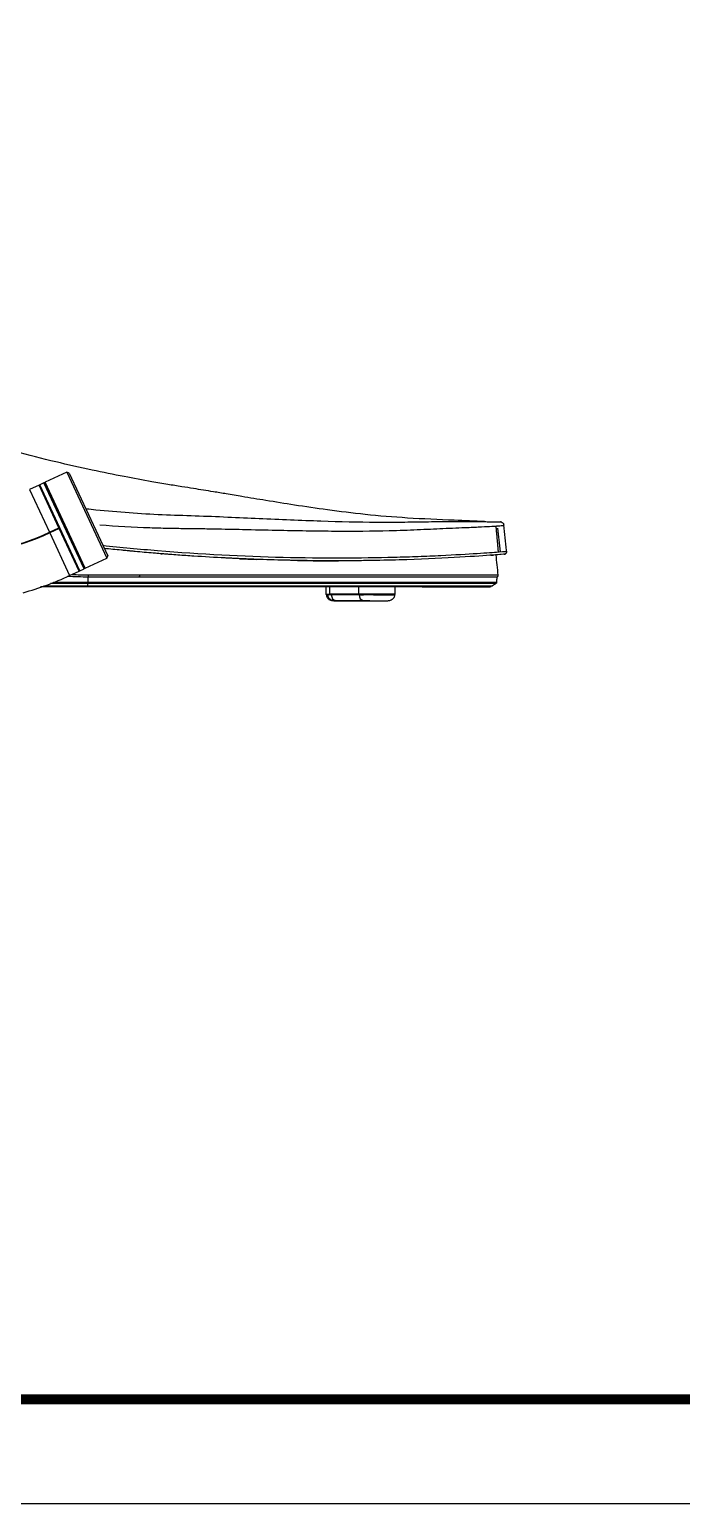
# Model space of a CAD drawing. Header units: millimetres. Extents: x 28 to 3046, y 8 to 3716.
# Drawn here: x 507 to 872, y 8 to 833 of the extents above; entities that cross this region are included whole.
import ezdxf

# ---------------------------------------------------------------- set-up
doc = ezdxf.new("R2010")
doc.units = ezdxf.units.MM
doc.layers.add('1LINE', color=7, linetype='CONTINUOUS')

msp = doc.modelspace()

# ---------------------------------------------------------------- linework, layer by layer
at = {"layer": '1LINE', "linetype": 'Continuous'}
for p, q in [((512.58, 577.92), (507.24, 575.43)), ((523.72, 554.04), (512.58, 577.92)), ((523.9, 554.13), (512.85, 577.83)), ((535.12, 530.06), (512.85, 577.83)), ((512.85, 577.83), (512.85, 577.83)), ((512.85, 577.83), (512.85, 577.83)), ((515.3, 579.19), (512.95, 578.09)), ((535.39, 529.97), (512.95, 578.09)), ((537.74, 531.07), (515.3, 579.19)), ((537.84, 531.33), (515.57, 579.09)), ((538.2, 531.5), (515.93, 579.26)), ((515.93, 579.26), (515.93, 579.26)), ((515.93, 579.26), (515.93, 579.26)), ((528.08, 585.15), (516.03, 579.53)), ((538.47, 531.4), (516.03, 579.53)), ((529.41, 584.67), (528.08, 585.15)), ((528.08, 585.15), (550.52, 537.02)), ((529.41, 584.67), (551.01, 538.35)), ((507.24, 575.43), (518.38, 551.55)), ((518.38, 551.55), (523.72, 554.04)), ((523.8, 553.86), (518.46, 551.37)), ((523.89, 553.68), (518.55, 551.19)), ((523.8, 553.86), (523.72, 554.04)), ((523.89, 553.68), (523.8, 553.86)), ((535, 529.84), (523.89, 553.68)), ((518.37, 551.55), (518.38, 551.55)), ((518.46, 551.37), (518.37, 551.55)), ((518.46, 551.37), (518.38, 551.55)), ((518.46, 551.37), (518.46, 551.37)), ((518.55, 551.19), (518.46, 551.37)), ((518.55, 551.19), (529.66, 527.35)), ((538.47, 531.4), (550.52, 537.02)), ((550.52, 537.02), (551.01, 538.35)), ((563.24, 541.09), (563.24, 541.09)), ((581.33, 539.5), (581.33, 539.51)), ((616.67, 537.18), (616.67, 537.18)), ((650.36, 535.93), (650.35, 535.93)), ((529.66, 527.35), (535, 529.84)), ((535.39, 529.97), (537.74, 531.07)), ((682.37, 535.6), (682.37, 535.6)), ((540.11, 523.65), (540.12, 526.66)), ((673, 521.1), (673, 517.04)), ((675.28, 517.04), (675.28, 521.1)), ((691.53, 517.04), (691.53, 521.1)), ((711.85, 517.04), (711.85, 521.1)), ((726.78, 521.1), (764.53, 521.1)), ((768.55, 526.71), (768.62, 526.71)), ((673, 517.04), (675.28, 517.04)), ((675.52, 516.74), (673.3, 516.74)), ((691.53, 517.04), (675.28, 517.04)), ((675.52, 516.74), (691.77, 516.74)), ((676.05, 516.74), (676.05, 516.62)), ((691.54, 516.62), (676.05, 516.62)), ((678.51, 513.43), (694, 513.43)), ((680.6, 513.18), (705.04, 513.18)), ((711.85, 517.04), (691.53, 517.04)), ((691.54, 516.74), (691.54, 516.62)), ((711.55, 516.74), (691.77, 516.74)), ((705.04, 513.18), (705.23, 513.18))]:
    msp.add_line(p, q, dxfattribs=at)
at = {"layer": '1LINE', "color": 4}
msp.add_lwpolyline([(32.17, 8.44), (2363.47, 8.44), (2363.47, 1657), (32.17, 1657)], close=True, dxfattribs=at)
at = {"layer": '1LINE', "color": 4, "const_width": 5.55}
msp.add_lwpolyline([(123.76, 66.72), (2271.88, 66.72), (2271.88, 1598.72), (123.76, 1598.72)], close=True, dxfattribs=at)
at = {"layer": '1LINE', "linetype": 'Continuous'}
for centre, radius, start, end in [((512.67, 577.74), 0.2, 25, 115), ((513.03, 577.91), 0.2, 115, 205), ((515.39, 579.01), 0.2, 25, 115), ((516.11, 579.35), 0.2, 115, 205), ((523.72, 554.04), 0.2, 295, 25), ((523.89, 553.68), 0.2, 25, 115), ((459.3, 678.25), 139.8, 270, 294.99776), ((534.92, 530.02), 0.2, 295, 25), ((535.3, 530.15), 0.2, 205, 295), ((537.66, 531.25), 0.2, 295, 25), ((538.38, 531.59), 0.2, 205, 295), ((459.3, 678.25), 166.5, 285.47094, 295), ((673.3, 517.04), 0.3, 180, 270), ((711.55, 517.04), 0.3, 270, 0)]:
    msp.add_arc(centre, radius, start, end, dxfattribs=at)
at = {"layer": '1LINE', "linetype": 'Continuous', "extrusion": (0, 0, -1)}
for centre, radius, start, end in [((-518.39, 573.51), 0.2, 245, 335), ((-459.3, 678.25), 140, 245.00224, 270), ((-459.3, 678.25), 140.2, 245, 270), ((-535.38, 537.08), 0.2, 335, 65)]:
    msp.add_arc(centre, radius, start, end, dxfattribs=at)
at = {"layer": '1LINE', "linetype": 'Continuous'}
for centre, major_axis, ratio, start_param, end_param in [((523.72, 554.04), (-0.181, -0.085), 0.00759, 3.141593, 4.712389), ((523.89, 553.68), (0.181, 0.085), 0.007605, 4.712389, 6.283185), ((540.11, 527.51), (0, -0.8), 0.11978, 0, 1.667447), ((568.73, 527.51), (0, -0.8), 0.185607, 0, 1.669256), ((539.99, 523.67), (0, -1), 0.119872, 0.585883, 1.553343), ((540.02, 523.67), (0, -1), 0.120007, 0.585883, 1.553343), ((675.52, 517.04), (0, 0.3), 0.798636, 1.570796, 3.141593), ((678.68, 516.62), (0, 3.2), 0.819152, 1.570796, 3.079985), ((691.77, 517.04), (0, -0.3), 0.798636, 4.712389, 6.283185), ((694.16, 516.62), (0, -3.2), 0.819152, 4.712389, 6.221577)]:
    msp.add_ellipse(centre, major_axis=major_axis, ratio=ratio, start_param=start_param, end_param=end_param, dxfattribs=at)
for points, knots in [([(761.81, 557.54), (756.15, 557.76), (741.74, 558.4), (719.42, 559.32), (695.76, 561.27), (674.71, 563.9), (656.23, 566.62), (640.31, 569.19), (627.63, 571.3), (617.85, 572.93), (610.66, 574.13), (604.56, 575.12), (598.65, 576.08), (592.01, 577.12), (584.21, 578.36), (573.49, 580.18), (559.38, 582.77), (541.47, 586.42), (521.08, 591.02), (498.27, 596.76), (473.08, 603.83), (446.19, 612.24), (417.77, 622.11), (387.98, 633.55), (356.44, 646.94), (324.22, 662.02), (302.77, 673.07), (292.25, 678.74)], [0, 0, 0, 0, 0.034711, 0.088301, 0.136746, 0.180041, 0.218157, 0.251073, 0.278777, 0.296882, 0.311761, 0.323413, 0.334716, 0.348427, 0.364551, 0.383095, 0.415102, 0.452465, 0.495199, 0.543315, 0.596825, 0.655737, 0.716239, 0.781554, 0.851683, 0.926624, 1, 1, 1, 1]), ([(539.03, 564.75), (540.83, 564.55), (548.84, 563.69), (563.04, 562.46), (581.57, 561.38), (599.97, 560.86), (618.05, 560.11), (641.86, 559.05), (670.25, 557.8), (696.52, 557.21), (713.19, 557.22), (722.3, 557.36), (731.14, 557.5), (741.3, 557.58), (751.51, 557.6), (758.03, 557.55), (761.16, 557.52), (762.02, 557.51)], [0, 0, 0, 0, 0.019672, 0.087174, 0.154986, 0.223277, 0.29187, 0.359227, 0.497855, 0.631589, 0.699561, 0.733524, 0.767641, 0.835953, 0.903583, 0.971558, 1, 1, 1, 1]), ([(772.54, 555.56), (772.47, 555.49), (772.34, 555.35), (771.21, 555.16), (769.26, 554.95), (765.86, 554.72), (760.2, 554.44), (751.5, 554.06), (741.45, 553.64), (731.53, 553.21), (721.74, 552.72), (704.71, 552.1), (683.71, 551.96), (662.12, 552.22), (644.84, 552.56), (627.7, 552.95), (613.13, 553.27), (601.92, 553.45), (593.12, 553.55), (583.97, 553.68), (568.6, 554.12), (555.93, 554.82), (546.56, 555.56)], [0, 0, 0, 0, 0.034913, 0.067471, 0.09767, 0.143858, 0.195796, 0.251334, 0.325997, 0.358799, 0.391366, 0.45653, 0.571101, 0.628362, 0.685231, 0.747912, 0.798674, 0.826757, 0.855593, 0.882471, 0.913271, 1, 1, 1, 1]), ([(762.02, 557.51), (762.2, 557.5), (763.4, 557.49), (765.7, 557.45), (768.25, 557.41), (770.08, 557.37), (770.45, 557.36), (770.63, 557.35)], [0, 0, 0, 0, 0.034017, 0.228339, 0.487, 0.745239, 1, 1, 1, 1]), ([(770.64, 557.35), (770.71, 557.35), (770.79, 557.34), (771.09, 557.29), (771.31, 557.22), (771.62, 557.04), (771.74, 556.96), (772.01, 556.74), (772.15, 556.57), (772.38, 556.19), (772.46, 555.98), (772.52, 555.69), (772.53, 555.63), (772.54, 555.56)], [0, 0, 0, 0, 0.081319, 0.081319, 0.319161, 0.319161, 0.465183, 0.465183, 0.692925, 0.692925, 0.930768, 0.930768, 1, 1, 1, 1]), ([(774.1, 540.94), (774.08, 541.11), (774.06, 541.28), (773.54, 546.16), (773.04, 550.86), (772.54, 555.56)], [0, 0, 0, 0, 0.034998, 0.034998, 1, 1, 1, 1]), ([(548.16, 544.27), (558.46, 543.17), (568.72, 542.2), (603.11, 539.39), (626.83, 538.17), (660.24, 537.34), (671.04, 537.23), (691.93, 537.26), (701.84, 537.41), (715.81, 537.77), (720.33, 537.92), (729.04, 538.24), (733.25, 538.42), (745.23, 539), (752.1, 539.4), (762.79, 540.09), (766.82, 540.39), (769.56, 540.59)], [0, 0, 0, 0, 0.107863, 0.107863, 0.364454, 0.364454, 0.49275, 0.49275, 0.621046, 0.621046, 0.685193, 0.685193, 0.749341, 0.749341, 0.877637, 0.877637, 1, 1, 1, 1]), ([(563.24, 541.09), (563.24, 541.09), (563.24, 541.09), (563.19, 541.1), (563.14, 541.1), (562.87, 541.13), (562.66, 541.15), (562.03, 541.21), (561.61, 541.25), (560.34, 541.37), (559.49, 541.45), (555.46, 541.85), (552.26, 542.18), (549.06, 542.52)], [0, 0, 0, 0, 0.000004, 0.000004, 0.011085, 0.011085, 0.055839, 0.055839, 0.145347, 0.145347, 0.324365, 0.324365, 1, 1, 1, 1]), ([(581.33, 539.51), (581.33, 539.51), (581.33, 539.51), (581.32, 539.51), (581.3, 539.51), (581.26, 539.51), (581.24, 539.51), (581.11, 539.52), (581, 539.53), (580.69, 539.56), (580.48, 539.57), (579.85, 539.62), (579.43, 539.66), (578.18, 539.76), (577.34, 539.83), (573.14, 540.19), (569.78, 540.48), (565.56, 540.87), (564.72, 540.95), (563.67, 541.05), (563.46, 541.07), (563.24, 541.09), (563.24, 541.09), (563.24, 541.09)], [0, 0, 0, 0, 0.000003, 0.000003, 0.002128, 0.002128, 0.006486, 0.006486, 0.023915, 0.023915, 0.058774, 0.058774, 0.128492, 0.128492, 0.26793, 0.26793, 0.825815, 0.825815, 0.965255, 0.965255, 0.999997, 0.999997, 1, 1, 1, 1]), ([(616.67, 537.18), (610.87, 537.48), (605.02, 537.82), (596.19, 538.4), (593.23, 538.6), (588.78, 538.93), (587.29, 539.04), (585.06, 539.21), (584.31, 539.27), (583.2, 539.36), (582.82, 539.39), (582.08, 539.45), (581.71, 539.48), (581.33, 539.5)], [0, 0, 0, 0, 0.5, 0.5, 0.75, 0.75, 0.875, 0.875, 0.9375, 0.9375, 0.96875, 0.96875, 1, 1, 1, 1]), ([(650.35, 535.93), (644.88, 536.06), (639.33, 536.22), (630.9, 536.53), (628.08, 536.65), (623.82, 536.84), (622.39, 536.9), (620.25, 537), (619.54, 537.04), (618.1, 537.11), (617.38, 537.14), (616.67, 537.18)], [0, 0, 0, 0, 0.5, 0.5, 0.75, 0.75, 0.875, 0.875, 0.9375, 0.9375, 1, 1, 1, 1]), ([(682.37, 535.6), (677.24, 535.58), (672, 535.6), (663.99, 535.68), (661.29, 535.72), (657.22, 535.79), (655.85, 535.81), (653.8, 535.85), (653.11, 535.87), (651.74, 535.9), (651.06, 535.91), (650.36, 535.93)], [0, 0, 0, 0, 0.5, 0.5, 0.75, 0.75, 0.875, 0.875, 0.9375, 0.9375, 1, 1, 1, 1]), ([(772.72, 539.29), (772.72, 539.29), (772.19, 539.25), (770.07, 539.08), (768.46, 538.95), (762.16, 538.49), (756.08, 538.05), (739.64, 537.1), (729.38, 536.6), (712.73, 536.06), (706.94, 535.9), (697.95, 535.74), (694.9, 535.69), (690.25, 535.64), (688.69, 535.63), (686.34, 535.61), (685.55, 535.61), (684.36, 535.6), (683.96, 535.6), (683.17, 535.6), (682.79, 535.6), (682.37, 535.6)], [0, 0, 0, 0, 0.125, 0.125, 0.25, 0.25, 0.5, 0.5, 0.75, 0.75, 0.875, 0.875, 0.9375, 0.9375, 0.96875, 0.96875, 0.984375, 0.984375, 0.992188, 0.992188, 1, 1, 1, 1]), ([(765.31, 538.72), (765.51, 538.74), (765.69, 538.75), (766.2, 538.79), (766.51, 538.81), (766.8, 538.83)], [0, 0, 0, 0, 0.363975, 0.363975, 1, 1, 1, 1]), ([(769.56, 540.59), (769.7, 540.6), (769.83, 540.61), (772.71, 540.83), (774.1, 540.94), (774.1, 540.94)], [0, 0, 0, 0, 0.044196, 0.044196, 1, 1, 1, 1]), ([(772.74, 539.29), (772.82, 539.3), (772.89, 539.31), (773.01, 539.34), (773.05, 539.35), (773.25, 539.42), (773.4, 539.5), (773.66, 539.71), (773.78, 539.83), (773.96, 540.12), (774.03, 540.28), (774.1, 540.6), (774.11, 540.78), (774.1, 540.94)], [0, 0, 0, 0, 0.100375, 0.100375, 0.150756, 0.150756, 0.363067, 0.363067, 0.575378, 0.575378, 0.787689, 0.787689, 1, 1, 1, 1]), ([(774.1, 540.94), (774.11, 540.78), (774.1, 540.6), (774.03, 540.28), (773.96, 540.12), (773.78, 539.83), (773.66, 539.71), (773.4, 539.5), (773.25, 539.42), (773.05, 539.35), (773.01, 539.34), (772.89, 539.31), (772.82, 539.3), (772.74, 539.29)], [0, 0, 0, 0, 0.212311, 0.212311, 0.424622, 0.424622, 0.636933, 0.636933, 0.849244, 0.849244, 0.899625, 0.899625, 1, 1, 1, 1]), ([(773.15, 539.38), (773.17, 539.39), (773.19, 539.4), (773.36, 539.48), (773.51, 539.57), (773.75, 539.8), (773.86, 539.94), (774.01, 540.24), (774.06, 540.4), (774.11, 540.69), (774.11, 540.82), (774.1, 540.94)], [0, 0, 0, 0, 0.034336, 0.034336, 0.292655, 0.292655, 0.550973, 0.550973, 0.809292, 0.809292, 1, 1, 1, 1]), ([(769.41, 527.59), (769.38, 527.59), (769.06, 527.59), (767.65, 527.59), (766.59, 527.59), (763.72, 527.59), (761.89, 527.59), (757.54, 527.59), (755.03, 527.59), (749.35, 527.59), (746.17, 527.59), (739.06, 527.59), (735.13, 527.59), (722.62, 527.59), (713.24, 527.59), (693.63, 527.59), (683.35, 527.59), (662.08, 527.59), (651.02, 527.59), (616.86, 527.59), (593.28, 527.59), (568.88, 527.59)], [0, 0, 0, 0, 0.0625, 0.0625, 0.125, 0.125, 0.1875, 0.1875, 0.25, 0.25, 0.3125, 0.3125, 0.375, 0.375, 0.5, 0.5, 0.625, 0.625, 0.75, 0.75, 1, 1, 1, 1]), ([(768.62, 526.71), (768.71, 526.71), (768.8, 526.72), (768.97, 526.78), (769.05, 526.83), (769.19, 526.94), (769.25, 527.01), (769.34, 527.16), (769.38, 527.25), (769.41, 527.42), (769.42, 527.51), (769.41, 527.59)], [0, 0, 0, 0, 0.201879, 0.201879, 0.403757, 0.403757, 0.605637, 0.605637, 0.807519, 0.807519, 1, 1, 1, 1]), ([(768.88, 526.75), (768.88, 526.75), (768.88, 526.75), (768.97, 526.78), (769.05, 526.83), (769.19, 526.94), (769.25, 527.01), (769.34, 527.16), (769.38, 527.25), (769.41, 527.42), (769.42, 527.51), (769.41, 527.59)], [0, 0, 0, 0, 0.000043, 0.000043, 0.252974, 0.252974, 0.505907, 0.505907, 0.758842, 0.758842, 1, 1, 1, 1]), ([(764.53, 521.1), (764.53, 521.1), (762.76, 521.1), (755.76, 521.1), (750.58, 521.1), (737.02, 521.1), (728.5, 521.1), (709.47, 521.1), (699, 521.1), (666.1, 521.1), (642.28, 521.1), (604.76, 521.1), (591.98, 521.1), (566.03, 521.1), (552.86, 521.1), (539.64, 521.1)], [0, 0, 0, 0, 0.125, 0.125, 0.25, 0.25, 0.375, 0.375, 0.5, 0.5, 0.75, 0.75, 0.875, 0.875, 1, 1, 1, 1]), ([(539.84, 521.6), (553.16, 521.6), (566.42, 521.6), (592.57, 521.6), (605.45, 521.6), (643.24, 521.6), (667.23, 521.6), (700.35, 521.6), (710.88, 521.6), (730.01, 521.6), (738.56, 521.6), (752.18, 521.6), (757.38, 521.6), (764.41, 521.6), (766.18, 521.6), (766.19, 521.6)], [0, 0, 0, 0, 0.125, 0.125, 0.25, 0.25, 0.5, 0.5, 0.625, 0.625, 0.75, 0.75, 0.875, 0.875, 1, 1, 1, 1]), ([(768.05, 522.84), (768.05, 522.84), (767.6, 522.84), (765.82, 522.84), (764.49, 522.84), (759.21, 522.84), (753.99, 522.84), (740.28, 522.84), (731.66, 522.84), (712.46, 522.84), (701.83, 522.84), (668.5, 522.84), (644.32, 522.84), (606.23, 522.84), (593.25, 522.84), (566.89, 522.84), (553.51, 522.84), (540.09, 522.84)], [0, 0, 0, 0, 0.0625, 0.0625, 0.125, 0.125, 0.25, 0.25, 0.375, 0.375, 0.5, 0.5, 0.75, 0.75, 0.875, 0.875, 1, 1, 1, 1]), ([(540.12, 526.66), (540.12, 526.66), (540.12, 526.66), (543.49, 526.66), (546.85, 526.66), (553.57, 526.66), (556.91, 526.66), (563.58, 526.66), (566.89, 526.66), (573.5, 526.66), (576.78, 526.66), (583.32, 526.66), (586.58, 526.66), (593.06, 526.66), (596.28, 526.66), (605.91, 526.66), (612.27, 526.66), (624.87, 526.66), (631.11, 526.66), (643.46, 526.66), (649.58, 526.66), (657.14, 526.66), (658.65, 526.66), (661.65, 526.66), (663.14, 526.66), (667.59, 526.66), (670.53, 526.66), (676.34, 526.66), (679.22, 526.66), (684.92, 526.66), (687.74, 526.66), (696.1, 526.66), (701.54, 526.66), (709.45, 526.66), (712.05, 526.66), (715.87, 526.66), (717.14, 526.66), (719.64, 526.66), (720.87, 526.66), (726.95, 526.66), (731.52, 526.66), (737.86, 526.66), (739.88, 526.66), (742.78, 526.66), (743.72, 526.66), (745.56, 526.66), (746.45, 526.66), (748.19, 526.66), (749.03, 526.66), (750.26, 526.66), (750.66, 526.66), (751.46, 526.66), (751.85, 526.66), (753.76, 526.66), (755.19, 526.66), (757.82, 526.66), (759.02, 526.66), (761.23, 526.66), (762.23, 526.66), (764.01, 526.66), (764.79, 526.66), (765.81, 526.66), (766.12, 526.66), (766.55, 526.66), (766.68, 526.66), (766.94, 526.66), (767.06, 526.66), (767.63, 526.66), (767.97, 526.66), (768.43, 526.66), (768.55, 526.66), (768.55, 526.66)], [0, 0, 0, 0, 0.000002, 0.000002, 0.031252, 0.031252, 0.062502, 0.062502, 0.093752, 0.093752, 0.125002, 0.125002, 0.156252, 0.156252, 0.187502, 0.187502, 0.250002, 0.250002, 0.312502, 0.312502, 0.375001, 0.375001, 0.390626, 0.390626, 0.406251, 0.406251, 0.437501, 0.437501, 0.468751, 0.468751, 0.500001, 0.500001, 0.562501, 0.562501, 0.593751, 0.593751, 0.609376, 0.609376, 0.625001, 0.625001, 0.687501, 0.687501, 0.718751, 0.718751, 0.734376, 0.734376, 0.750001, 0.750001, 0.765626, 0.765626, 0.773438, 0.773438, 0.781251, 0.781251, 0.8125, 0.8125, 0.84375, 0.84375, 0.875, 0.875, 0.90625, 0.90625, 0.921875, 0.921875, 0.929688, 0.929688, 0.9375, 0.9375, 0.96875, 0.96875, 1, 1, 1, 1]), ([(540.14, 523.65), (553.59, 523.66), (567, 523.66), (593.41, 523.65), (606.41, 523.65), (644.58, 523.65), (668.8, 523.65), (702.19, 523.65), (712.84, 523.65), (732.06, 523.65), (740.69, 523.65), (754.42, 523.65), (759.64, 523.65), (764.93, 523.65), (766.27, 523.65), (768.04, 523.65), (768.49, 523.65), (768.49, 523.65)], [0, 0, 0, 0, 0.125, 0.125, 0.25, 0.25, 0.5, 0.5, 0.625, 0.625, 0.75, 0.75, 0.875, 0.875, 0.9375, 0.9375, 1, 1, 1, 1]), ([(568.73, 526.71), (571.27, 526.71), (578.41, 526.71), (588.61, 526.71), (599.71, 526.71), (619.69, 526.71), (636.18, 526.71), (648.86, 526.71), (648.86, 526.71), (648.86, 526.71), (648.86, 526.71), (648.87, 526.71), (648.87, 526.71), (648.89, 526.71), (648.92, 526.71), (648.99, 526.71), (649.12, 526.71), (649.38, 526.71), (649.9, 526.71), (650.94, 526.71), (653.01, 526.71), (657.14, 526.71), (665.28, 526.71), (681.21, 526.71), (694.31, 526.71), (702.63, 526.71), (702.63, 526.71), (702.63, 526.71), (702.64, 526.71), (702.64, 526.71), (702.65, 526.71), (702.67, 526.71), (702.7, 526.71), (702.77, 526.71), (702.9, 526.71), (703.17, 526.71), (703.7, 526.71), (704.76, 526.71), (706.87, 526.71), (711.07, 526.71), (719.25, 526.71), (730.25, 526.71), (741.9, 526.71), (751.51, 526.71), (759.05, 526.71), (762.72, 526.71), (764.19, 526.71), (764.19, 526.71), (764.19, 526.71), (764.2, 526.71), (764.2, 526.71), (764.2, 526.71), (764.2, 526.71), (764.21, 526.71), (764.23, 526.71), (764.27, 526.71), (764.35, 526.71), (764.51, 526.71), (764.82, 526.71), (765.4, 526.71), (766.45, 526.71), (767.82, 526.71), (768.55, 526.71), (768.6, 526.71), (768.62, 526.71)], [0, 0, 0, 0, 0.026171, 0.073712, 0.106177, 0.142912, 0.285771, 0.285773, 0.285775, 0.285778, 0.285785, 0.285798, 0.285824, 0.285876, 0.285981, 0.286191, 0.28661, 0.287449, 0.289126, 0.292481, 0.299187, 0.312592, 0.339365, 0.392746, 0.499347, 0.499349, 0.499351, 0.499355, 0.499362, 0.499378, 0.499408, 0.499469, 0.499591, 0.499834, 0.500322, 0.501296, 0.503246, 0.507149, 0.514964, 0.530626, 0.562044, 0.625004, 0.687933, 0.750092, 0.812423, 0.875102, 0.875104, 0.875106, 0.87511, 0.875117, 0.875133, 0.875163, 0.875224, 0.875347, 0.875592, 0.876084, 0.87707, 0.879005, 0.882905, 0.8907, 0.906274, 0.937405, 0.983542, 1, 1, 1, 1]), ([(765.37, 521.23), (765.34, 521.22), (765.3, 521.21), (765.02, 521.13), (764.77, 521.1), (764.53, 521.1)], [0, 0, 0, 0, 0.131479, 0.131479, 1, 1, 1, 1]), ([(768.05, 522.84), (767.81, 522.69), (767.58, 522.53), (766.96, 522.12), (766.57, 521.86), (766.19, 521.6)], [0, 0, 0, 0, 0.373211, 0.373211, 1, 1, 1, 1]), ([(768.05, 522.84), (767.79, 522.67), (767.54, 522.5), (766.92, 522.09), (766.55, 521.85), (766.19, 521.6)], [0, 0, 0, 0, 0.407925, 0.407925, 1, 1, 1, 1]), ([(768.49, 523.64), (768.49, 523.53), (768.47, 523.42), (768.39, 523.21), (768.33, 523.11), (768.19, 522.95), (768.12, 522.89), (768.05, 522.84)], [0, 0, 0, 0, 0.353654, 0.353654, 0.707309, 0.707309, 1, 1, 1, 1]), ([(673.31, 516.53), (673.31, 516.41), (673.32, 516.17), (673.41, 515.67), (673.64, 515.07), (674.09, 514.47), (675.03, 513.76), (676.76, 513.28), (678.53, 513.14), (679.6, 513.18)], [0, 0, 0, 0, 0.035254, 0.073257, 0.159929, 0.263244, 0.383464, 0.667683, 1, 1, 1, 1]), ([(674.07, 516.54), (674.07, 516.42), (674.08, 516.18), (674.17, 515.68), (674.4, 515.08), (674.86, 514.48), (675.82, 513.77), (677.62, 513.28), (679.48, 513.14), (680.6, 513.18)], [0, 0, 0, 0, 0.034181, 0.071182, 0.15634, 0.259114, 0.379537, 0.664731, 1, 1, 1, 1]), ([(680.61, 513.18), (680.6, 513.18), (680.6, 513.18), (679.74, 513.18), (679, 513.19), (677.86, 513.24), (677.46, 513.27), (676.88, 513.37), (677.33, 513.43), (678.51, 513.43)], [0, 0, 0, 0, 0.001186, 0.001186, 0.250889, 0.250889, 0.500593, 0.500593, 1, 1, 1, 1]), ([(711.55, 516.54), (711.55, 516.53), (711.49, 516.51), (711.14, 516.47), (710.6, 516.44), (709.06, 516.39), (708.04, 516.38), (705.69, 516.38), (704.35, 516.39), (701.53, 516.44), (700.08, 516.47), (695.79, 516.56), (693.22, 516.62), (691.54, 516.62)], [0, 0, 0, 0, 0.068829, 0.068829, 0.224024, 0.224024, 0.37922, 0.37922, 0.534415, 0.534415, 0.68961, 0.68961, 1, 1, 1, 1]), ([(694, 513.43), (695.19, 513.43), (697.03, 513.37), (700.12, 513.27), (701.17, 513.24), (703.2, 513.19), (704.18, 513.18), (705.03, 513.18), (705.03, 513.18), (705.04, 513.18)], [0, 0, 0, 0, 0.499734, 0.499734, 0.749602, 0.749602, 0.999469, 0.999469, 1, 1, 1, 1]), ([(705.04, 513.18), (705.74, 513.15), (707.13, 513.21), (709.2, 513.53), (710.7, 514.42), (711.42, 515.56), (711.54, 516.2), (711.55, 516.54)], [0, 0, 0, 0, 0.227917, 0.466471, 0.727239, 0.864113, 1, 1, 1, 1]), ([(705.23, 513.18), (705.92, 513.15), (707.27, 513.21), (709.27, 513.52), (710.73, 514.42), (711.43, 515.55), (711.55, 516.19), (711.55, 516.53)], [0, 0, 0, 0, 0.232323, 0.472553, 0.731331, 0.866794, 1, 1, 1, 1])]:
    msp.add_open_spline(points, degree=3, knots=knots, dxfattribs=at)
for points, degree in [([(769.53, 540.59), (768.89, 547.74), (768.22, 554.89)], 2), ([(772.54, 555.56), (772.57, 555.32), (771.17, 555.1), (768.35, 554.89)], 3), ([(770.61, 540.59), (770.14, 545.03), (769.67, 549.47), (769.19, 553.91)], 3), ([(771.31, 557.2), (771, 557.4), (770.6, 557.35)], 2), ([(771.28, 557.21), (771.09, 557.25)], 1), ([(580.83, 539.55), (581.04, 539.53), (581.25, 539.51), (581.47, 539.5)], 3), ([(624.78, 536.8), (627.88, 536.66), (630.96, 536.53), (634.02, 536.42)], 3), ([(657.05, 535.79), (664.93, 535.65), (672.62, 535.59), (680.08, 535.59)], 3), ([(769.41, 527.59), (769.01, 531.37), (768.61, 535.16), (768.21, 538.94)], 3), ([(769.41, 527.59), (769.01, 531.37), (768.61, 535.16), (768.21, 538.94)], 3), ([(772.72, 539.29), (772.73, 539.29), (772.73, 539.29), (772.74, 539.29)], 3), ([(772.74, 539.29), (772.73, 539.29), (772.73, 539.29), (772.72, 539.29)], 3), ([(774.1, 540.94), (774.09, 540.96), (774.09, 540.99), (774.09, 541.01)], 3), ([(540.21, 527.58), (537.14, 527.59), (534.09, 527.65), (531.04, 527.79)], 3), ([(568.88, 527.59), (559.42, 527.59), (549.84, 527.58), (540.21, 527.58)], 3), ([(539.64, 521.1), (530.95, 521.1), (522.23, 521.1), (513.49, 521.1)], 3), ([(515.12, 521.6), (523.38, 521.6), (531.62, 521.6), (539.84, 521.6)], 3), ([(540.06, 522.84), (533.05, 522.84), (526.02, 522.84), (518.98, 522.84)], 3), ([(520.76, 523.66), (527.22, 523.66), (533.67, 523.66), (540.11, 523.65)], 3), ([(528.51, 527.04), (532.36, 526.82), (536.23, 526.71), (540.11, 526.71)], 3), ([(539.84, 521.6), (539.78, 521.28), (539.71, 521.1), (539.64, 521.1)], 3), ([(539.84, 521.6), (539.93, 522.02), (540.01, 522.43), (540.09, 522.84)], 3), ([(540.09, 522.84), (540.08, 522.84), (540.07, 522.84), (540.06, 522.84)], 3), ([(540.11, 526.71), (549.66, 526.71), (559.2, 526.71), (568.73, 526.71)], 3), ([(540.11, 523.65), (540.12, 523.65), (540.13, 523.65), (540.14, 523.65)], 3), ([(764.53, 521.1), (764.81, 521.1), (765.1, 521.15), (765.37, 521.23)], 3), ([(766.19, 521.6), (765.93, 521.44), (765.65, 521.3), (765.35, 521.22)], 3), ([(768.51, 524.35), (768.49, 523.65)], 1), ([(768.51, 524.35), (768.49, 523.65)], 1), ([(768.55, 526.66), (768.51, 524.35)], 1), ([(768.55, 526.66), (768.51, 524.35)], 1), ([(676.05, 516.62), (674.75, 516.62), (674.07, 516.59), (674.07, 516.54)], 3), ([(691.52, 516.59), (692.51, 516.61), (693.38, 516.62), (694.08, 516.62)], 3)]:
    msp.add_open_spline(points, degree=degree, dxfattribs=at)

doc.saveas('drawing.dxf')
